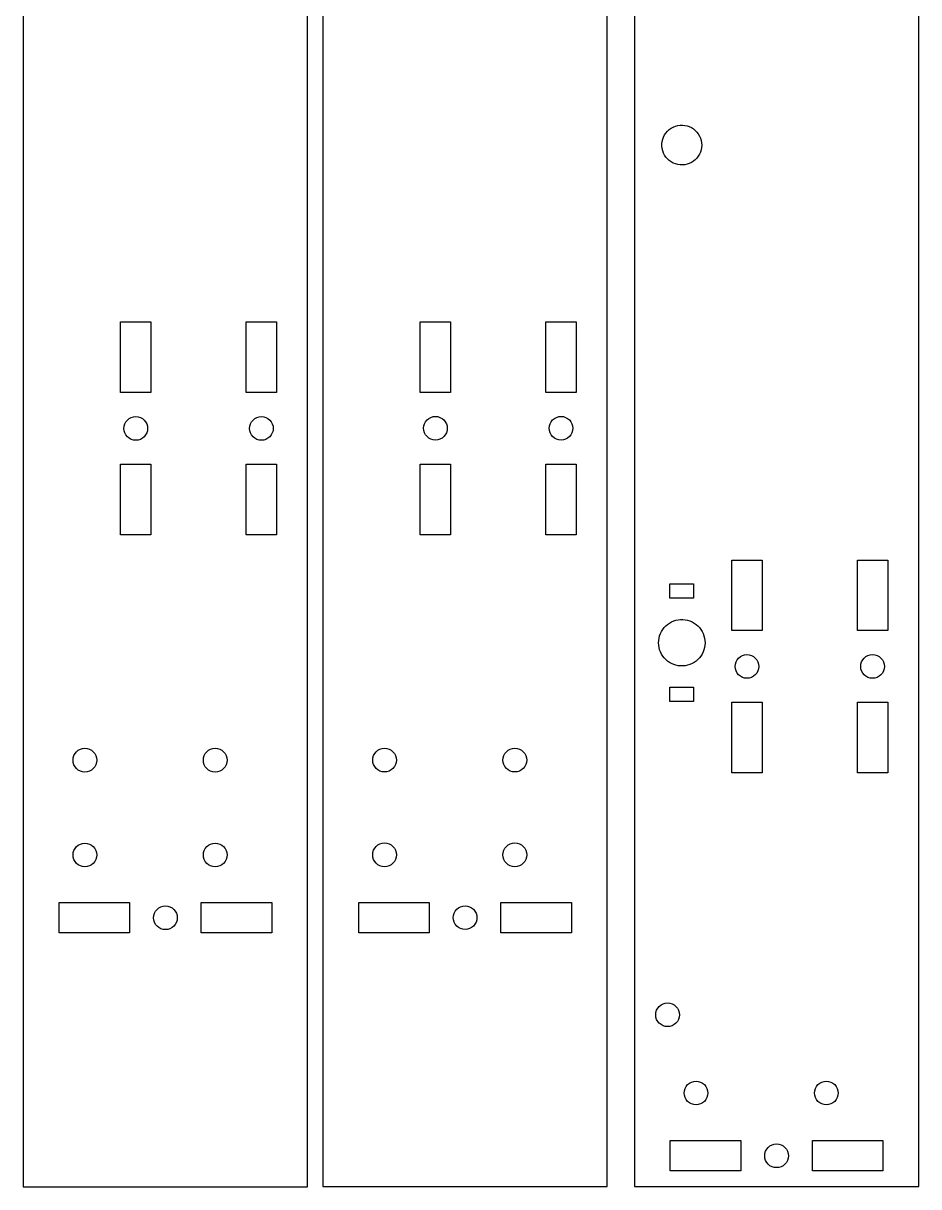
# Model space of a CAD drawing. Extents: x 82 to 769, y -504 to -18.
# Drawn here: x 428.9 to 617.9, y -504.4 to -259 of the extents above; entities that cross this region are included whole.
import ezdxf

# ---------------------------------------------------------------- set-up
doc = ezdxf.new("R2010")
doc.units = 0
doc.layers.add('Layer_1', color=7, linetype='CONTINUOUS')

msp = doc.modelspace()

# ---------------------------------------------------------------- linework, layer by layer
at = {"layer": 'Layer_1', "color": 7}
for p, q in [((428.940982, -24.439241), (428.940982, -504.439235)), ((488.940981, -504.439235), (488.940981, -24.439241)), ((492.175411, -24.416042), (492.175411, -504.416036)), ((552.17541, -504.416036), (552.17541, -24.416042)), ((557.909391, -64.91604), (557.909391, -504.416039)), ((617.909384, -504.416039), (617.909384, -64.91604)), ((564.293004, -282.53022), (564.570993, -282.11749)), ((564.570993, -282.11749), (564.895887, -281.74053)), ((564.895887, -281.74053), (565.263002, -281.404639)), ((565.263002, -281.404639), (565.667285, -281.11454)), ((565.667285, -281.11454), (566.103093, -280.874289)), ((566.103093, -280.874289), (566.5643, -280.687279)), ((566.5643, -280.687279), (567.044304, -280.556119)), ((567.044304, -280.556119), (567.536499, -280.48264)), ((567.536499, -280.48264), (568.033888, -280.467891)), ((568.033888, -280.467889), (568.529498, -280.51208)), ((568.529498, -280.51208), (569.016501, -280.61457)), ((569.016501, -280.61457), (569.487897, -280.77395)), ((569.487897, -280.77395), (569.937082, -280.98795)), ((569.937082, -280.98795), (570.357903, -281.25361)), ((570.357903, -281.25361), (570.744294, -281.56715)), ((570.744294, -281.56715), (571.090891, -281.924189)), ((571.090891, -281.924189), (571.392897, -282.31973)), ((563.716791, -284.41723), (563.775606, -283.923105)), ((563.716791, -284.914849), (563.716791, -284.41723)), ((563.775606, -283.923105), (563.892502, -283.43942)), ((563.892502, -283.43942), (564.065787, -282.97292)), ((564.065787, -282.97292), (564.293004, -282.53022)), ((571.392897, -282.31973), (571.645994, -282.748209)), ((571.645994, -282.748209), (571.846597, -283.203609)), ((571.846597, -283.203609), (571.991885, -283.679529)), ((571.991885, -283.679529), (572.079882, -284.169304)), ((572.079882, -284.169304), (572.109402, -284.66604)), ((572.109402, -284.66604), (572.079882, -285.162775)), ((563.775606, -285.408975), (563.716791, -284.914849)), ((563.892502, -285.892659), (563.775606, -285.408975)), ((564.065787, -286.35916), (563.892502, -285.892659)), ((564.293004, -286.80186), (564.065787, -286.35916)), ((564.570993, -287.214589), (564.293004, -286.80186)), ((571.392897, -287.01235), (571.090891, -287.40789)), ((571.645994, -286.58387), (571.392897, -287.01235)), ((571.846597, -286.12847), (571.645994, -286.58387)), ((571.991885, -285.65255), (571.846597, -286.12847)), ((572.079882, -285.162775), (571.991885, -285.65255)), ((564.895887, -287.591549), (564.570993, -287.214589)), ((565.263002, -287.92744), (564.895887, -287.591549)), ((565.667285, -288.21754), (565.263002, -287.92744)), ((566.103093, -288.45779), (565.667285, -288.21754)), ((566.5643, -288.6448), (566.103093, -288.45779)), ((567.044304, -288.77596), (566.5643, -288.6448)), ((567.536499, -288.84944), (567.044304, -288.77596)), ((568.033888, -288.86419), (567.536499, -288.849441)), ((568.529498, -288.82), (568.033888, -288.86419)), ((569.016501, -288.717509), (568.529498, -288.82)), ((569.487897, -288.55813), (569.016501, -288.717509)), ((569.937082, -288.344129), (569.487897, -288.55813)), ((570.357903, -288.078469), (569.937082, -288.344129)), ((570.744294, -287.76493), (570.357903, -288.078469)), ((571.090891, -287.40789), (570.744294, -287.76493)), ((449.490981, -336.889235), (449.490981, -321.989229)), ((449.490981, -321.989229), (455.890981, -321.989229)), ((455.890981, -321.989229), (455.890981, -336.889235)), ((475.990981, -336.889235), (475.990981, -321.989229)), ((475.990981, -321.989229), (482.390981, -321.989229)), ((482.390981, -321.989229), (482.390981, -336.889235)), ((512.72541, -336.866037), (512.72541, -321.96603)), ((512.72541, -321.96603), (519.12541, -321.96603)), ((519.12541, -321.96603), (519.12541, -336.866037)), ((539.22541, -336.866037), (539.22541, -321.96603)), ((539.22541, -321.96603), (545.62541, -321.96603)), ((545.62541, -321.96603), (545.62541, -336.866037)), ((455.890981, -336.889235), (449.490981, -336.889235)), ((482.390981, -336.889235), (475.990981, -336.889235)), ((519.12541, -336.866037), (512.72541, -336.866037)), ((545.62541, -336.866037), (539.22541, -336.866037)), ((450.23898, -343.951254), (450.381283, -343.482229)), ((450.381283, -343.482229), (450.612281, -343.050231)), ((450.612281, -343.050231), (450.92318, -342.671235)), ((450.92318, -342.671235), (451.302081, -342.360226)), ((451.302081, -342.360226), (451.734281, -342.129227)), ((451.734281, -342.129227), (452.203281, -341.987241)), ((452.203281, -341.987241), (452.690981, -341.939235)), ((452.690981, -341.939235), (453.178681, -341.987241)), ((453.178681, -341.987241), (453.647681, -342.129227)), ((453.647681, -342.129227), (454.079881, -342.360226)), ((454.079881, -342.360226), (454.458781, -342.671235)), ((454.458781, -342.671235), (454.769681, -343.050231)), ((454.769681, -343.050231), (455.000681, -343.482229)), ((455.000681, -343.482229), (455.142981, -343.951254)), ((476.739031, -343.951254), (476.881291, -343.482229)), ((476.881291, -343.482229), (477.112321, -343.050231)), ((477.112321, -343.050231), (477.423221, -342.671235)), ((477.423221, -342.671235), (477.802061, -342.360226)), ((477.802061, -342.360226), (478.234285, -342.129227)), ((478.234285, -342.129227), (478.703264, -341.987241)), ((478.703264, -341.987241), (479.190981, -341.939235)), ((479.190981, -341.939235), (479.678698, -341.987241)), ((479.678698, -341.987241), (480.147677, -342.129227)), ((480.147677, -342.129227), (480.579901, -342.360226)), ((480.579901, -342.360226), (480.958741, -342.671235)), ((480.958741, -342.671235), (481.269641, -343.050231)), ((481.269641, -343.050231), (481.500671, -343.482229)), ((481.500671, -343.482229), (481.642931, -343.951254)), ((513.473409, -343.928055), (513.615711, -343.45903)), ((513.615711, -343.45903), (513.84671, -343.027033)), ((513.84671, -343.027033), (514.157609, -342.648036)), ((514.157609, -342.648036), (514.53651, -342.337027)), ((514.53651, -342.337027), (514.96871, -342.106029)), ((514.96871, -342.106029), (515.43771, -341.964043)), ((515.43771, -341.964043), (515.92541, -341.916037)), ((515.92541, -341.916037), (516.41311, -341.964043)), ((516.41311, -341.964043), (516.88211, -342.106029)), ((516.88211, -342.106029), (517.31431, -342.337027)), ((517.31431, -342.337027), (517.69321, -342.648036)), ((517.69321, -342.648036), (518.00411, -343.027033)), ((518.00411, -343.027033), (518.23511, -343.45903)), ((518.23511, -343.45903), (518.37741, -343.928055)), ((539.97346, -343.928055), (540.11572, -343.45903)), ((540.11572, -343.45903), (540.34675, -343.027033)), ((540.34675, -343.027033), (540.65765, -342.648036)), ((540.65765, -342.648036), (541.03649, -342.337027)), ((541.03649, -342.337027), (541.468714, -342.106029)), ((541.468714, -342.106029), (541.937693, -341.964043)), ((541.937693, -341.964043), (542.42541, -341.916037)), ((542.42541, -341.916037), (542.913127, -341.964043)), ((542.913127, -341.964043), (543.382106, -342.106029)), ((543.382106, -342.106029), (543.81433, -342.337027)), ((543.81433, -342.337027), (544.19317, -342.648036)), ((544.19317, -342.648036), (544.50407, -343.027033)), ((544.50407, -343.027033), (544.7351, -343.45903)), ((544.7351, -343.45903), (544.87736, -343.928055)), ((450.19098, -344.439244), (450.23898, -343.951254)), ((450.23898, -344.927235), (450.19098, -344.439244)), ((450.381283, -345.396232), (450.23898, -344.927235)), ((450.612281, -345.828229), (450.381283, -345.396232)), ((450.92318, -346.207254), (450.612281, -345.828229)), ((454.769681, -345.828229), (454.458781, -346.207254)), ((455.000681, -345.396232), (454.769681, -345.828229)), ((455.142981, -344.927235), (455.000681, -345.396232)), ((455.142981, -343.951254), (455.190981, -344.439244)), ((455.190981, -344.439244), (455.142981, -344.927235)), ((476.691001, -344.439244), (476.739031, -343.951254)), ((476.739031, -344.927235), (476.691001, -344.439244)), ((476.881291, -345.396232), (476.739031, -344.927235)), ((477.112321, -345.828229), (476.881291, -345.396232)), ((477.423221, -346.207254), (477.112321, -345.828229)), ((481.269641, -345.828229), (480.958741, -346.207254)), ((481.500671, -345.396232), (481.269641, -345.828229)), ((481.642931, -344.927235), (481.500671, -345.396232)), ((481.642931, -343.951254), (481.690961, -344.439244)), ((481.690961, -344.439244), (481.642931, -344.927235)), ((513.425409, -344.416046), (513.473409, -343.928055)), ((513.473409, -344.904036), (513.425409, -344.416046)), ((513.615711, -345.373033), (513.473409, -344.904036)), ((513.84671, -345.805031), (513.615711, -345.373033)), ((514.157609, -346.184055), (513.84671, -345.805031)), ((518.00411, -345.805031), (517.69321, -346.184055)), ((518.23511, -345.373033), (518.00411, -345.805031)), ((518.37741, -344.904036), (518.23511, -345.373033)), ((518.37741, -343.928055), (518.42541, -344.416046)), ((518.42541, -344.416046), (518.37741, -344.904036)), ((539.92543, -344.416046), (539.97346, -343.928055)), ((539.97346, -344.904036), (539.92543, -344.416046)), ((540.11572, -345.373033), (539.97346, -344.904036)), ((540.34675, -345.805031), (540.11572, -345.373033)), ((540.65765, -346.184055), (540.34675, -345.805031)), ((544.50407, -345.805031), (544.19317, -346.184055)), ((544.7351, -345.373033), (544.50407, -345.805031)), ((544.87736, -344.904036), (544.7351, -345.373033)), ((544.87736, -343.928055), (544.92539, -344.416046)), ((544.92539, -344.416046), (544.87736, -344.904036)), ((451.302081, -346.518234), (450.92318, -346.207254)), ((451.734281, -346.749233), (451.302081, -346.518234)), ((452.203281, -346.891247), (451.734281, -346.749233)), ((452.690981, -346.939253), (452.203281, -346.891247)), ((453.178681, -346.891247), (452.690981, -346.939253)), ((453.647681, -346.749233), (453.178681, -346.891247)), ((454.079881, -346.518234), (453.647681, -346.749233)), ((454.458781, -346.207254), (454.079881, -346.518234)), ((477.802061, -346.518234), (477.423221, -346.207254)), ((478.234285, -346.749233), (477.802061, -346.518234)), ((478.703264, -346.891247), (478.234285, -346.749233)), ((479.190981, -346.939253), (478.703264, -346.891247)), ((479.678698, -346.891247), (479.190981, -346.939253)), ((480.147677, -346.749233), (479.678698, -346.891247)), ((480.579901, -346.518234), (480.147677, -346.749233)), ((480.958741, -346.207254), (480.579901, -346.518234)), ((514.53651, -346.495036), (514.157609, -346.184055)), ((514.96871, -346.726035), (514.53651, -346.495036)), ((515.43771, -346.868049), (514.96871, -346.726035)), ((515.92541, -346.916055), (515.43771, -346.868049)), ((516.41311, -346.868049), (515.92541, -346.916055)), ((516.88211, -346.726035), (516.41311, -346.868049)), ((517.31431, -346.495036), (516.88211, -346.726035)), ((517.69321, -346.184055), (517.31431, -346.495036)), ((541.03649, -346.495036), (540.65765, -346.184055)), ((541.468714, -346.726035), (541.03649, -346.495036)), ((541.937693, -346.868049), (541.468714, -346.726035)), ((542.42541, -346.916055), (541.937693, -346.868049)), ((542.913127, -346.868049), (542.42541, -346.916055)), ((543.382106, -346.726035), (542.913127, -346.868049)), ((543.81433, -346.495036), (543.382106, -346.726035)), ((544.19317, -346.184055), (543.81433, -346.495036)), ((449.490981, -366.889232), (449.490981, -351.989253)), ((449.490981, -351.989253), (455.890981, -351.989253)), ((455.890981, -351.989253), (455.890981, -366.889232)), ((475.990981, -366.889232), (475.990981, -351.989253)), ((475.990981, -351.989253), (482.390981, -351.989253)), ((482.390981, -351.989253), (482.390981, -366.889232)), ((512.72541, -366.866033), (512.72541, -351.966055)), ((512.72541, -351.966055), (519.12541, -351.966055)), ((519.12541, -351.966055), (519.12541, -366.866033)), ((539.22541, -366.866033), (539.22541, -351.966055)), ((539.22541, -351.966055), (545.62541, -351.966055)), ((545.62541, -351.966055), (545.62541, -366.866033)), ((455.890981, -366.889232), (449.490981, -366.889232)), ((482.390981, -366.889232), (475.990981, -366.889232)), ((519.12541, -366.866033), (512.72541, -366.866033)), ((545.62541, -366.866033), (539.22541, -366.866033)), ((578.459402, -372.216041), (584.859384, -372.216041)), ((578.459402, -387.116039), (578.459402, -372.216041)), ((584.859384, -372.216041), (584.859384, -387.116039)), ((604.959392, -372.216041), (611.359402, -372.216041)), ((604.959392, -387.116039), (604.959392, -372.216041)), ((611.359402, -372.216041), (611.359402, -387.116039)), ((565.40939, -377.266041), (570.409409, -377.266041)), ((565.40939, -380.26604), (565.40939, -377.266041)), ((570.409409, -377.266041), (570.409409, -380.26604)), ((570.409409, -380.26604), (565.40939, -380.26604)), ((565.317499, -385.508039), (565.7515, -385.267041)), ((565.7515, -385.267041), (566.2076, -385.07104)), ((566.2076, -385.07104), (566.681197, -384.922038)), ((566.681197, -384.922038), (567.167409, -384.82304)), ((567.167409, -384.82304), (567.661185, -384.77204)), ((567.661185, -384.77204), (568.157586, -384.77204)), ((568.157586, -384.77204), (568.65139, -384.82304)), ((568.65139, -384.82304), (569.137602, -384.922038)), ((569.137602, -384.922038), (569.6112, -385.07104)), ((569.6112, -385.07104), (570.067299, -385.267041)), ((570.067299, -385.267041), (570.5013, -385.508039)), ((563.234106, -388.199039), (563.406488, -387.734038)), ((563.406488, -387.734038), (563.625097, -387.28804)), ((563.625097, -387.28804), (563.887705, -386.86704)), ((563.887705, -386.86704), (564.191489, -386.47404)), ((564.191489, -386.47404), (564.533486, -386.115039)), ((564.533486, -386.115039), (564.910083, -385.79104)), ((564.910083, -385.79104), (565.317499, -385.508039)), ((570.5013, -385.508039), (570.908688, -385.79104)), ((570.908688, -385.79104), (571.285285, -386.115039)), ((571.285285, -386.115039), (571.627282, -386.47404)), ((571.627282, -386.47404), (571.931094, -386.86704)), ((571.931094, -386.86704), (572.193702, -387.28804)), ((572.193702, -387.28804), (572.412283, -387.734038)), ((572.412283, -387.734038), (572.584693, -388.199039)), ((584.859384, -387.116039), (578.459402, -387.116039)), ((611.359402, -387.116039), (604.959392, -387.116039)), ((563.009401, -389.666038), (563.034519, -389.170038)), ((563.034603, -390.162038), (563.009486, -389.666038)), ((563.034603, -389.170038), (563.109703, -388.680039)), ((563.109703, -390.652041), (563.034603, -390.162038)), ((563.109703, -388.680039), (563.234106, -388.199039)), ((572.584693, -388.199039), (572.709096, -388.680039)), ((572.709096, -388.680039), (572.784309, -389.170038)), ((572.784309, -390.162038), (572.709096, -390.652041)), ((572.809398, -389.666038), (572.78428, -390.162038)), ((572.784309, -389.170038), (572.809426, -389.666038)), ((563.234106, -391.133041), (563.109703, -390.652041)), ((563.406488, -391.598039), (563.234106, -391.133041)), ((563.625097, -392.04404), (563.406488, -391.598039)), ((563.887705, -392.465039), (563.625097, -392.04404)), ((564.191489, -392.858039), (563.887705, -392.465039)), ((571.931094, -392.465039), (571.627282, -392.858039)), ((572.193702, -392.04404), (571.931094, -392.465039)), ((572.412283, -391.598039), (572.193702, -392.04404)), ((572.584693, -391.133041), (572.412283, -391.598039)), ((572.709096, -390.652041), (572.584693, -391.133041)), ((579.891596, -392.898039), (580.270507, -392.587038)), ((580.270507, -392.587038), (580.702702, -392.35604)), ((580.702702, -392.35604), (581.171699, -392.214039)), ((581.171699, -392.214039), (581.659407, -392.166039)), ((581.659407, -392.166039), (582.147087, -392.214039)), ((582.147087, -392.214039), (582.616084, -392.35604)), ((582.616084, -392.35604), (583.048308, -392.587038)), ((583.048308, -392.587038), (583.427191, -392.898039)), ((606.391641, -392.898039), (606.770468, -392.587038)), ((606.770468, -392.587038), (607.202692, -392.35604)), ((607.202692, -392.35604), (607.671688, -392.214039)), ((607.671688, -392.214039), (608.159397, -392.166039)), ((608.159397, -392.166039), (608.647105, -392.214039)), ((608.647105, -392.214039), (609.116102, -392.35604)), ((609.116102, -392.35604), (609.548325, -392.587038)), ((609.548325, -392.587038), (609.927152, -392.898039)), ((564.533486, -393.21704), (564.191489, -392.858039)), ((564.910083, -393.54104), (564.533486, -393.21704)), ((565.317499, -393.824038), (564.910083, -393.54104)), ((565.7515, -394.065039), (565.317499, -393.824038)), ((566.2076, -394.26104), (565.7515, -394.065039)), ((566.681197, -394.410039), (566.2076, -394.26104)), ((567.167409, -394.509039), (566.681197, -394.410039)), ((567.661185, -394.56004), (567.167409, -394.509039)), ((568.157586, -394.56004), (567.661185, -394.56004)), ((568.65139, -394.509039), (568.157586, -394.56004)), ((569.137602, -394.410039), (568.65139, -394.509039)), ((569.6112, -394.26104), (569.137602, -394.410039)), ((570.067299, -394.065039), (569.6112, -394.26104)), ((570.5013, -393.824038), (570.067299, -394.065039)), ((570.908688, -393.54104), (570.5013, -393.824038)), ((571.285285, -393.21704), (570.908688, -393.54104)), ((571.627282, -392.858039), (571.285285, -393.21704)), ((579.159398, -394.66604), (579.207404, -394.178041)), ((579.207404, -395.154039), (579.159398, -394.66604)), ((579.207404, -394.178041), (579.349701, -393.709038)), ((579.349701, -395.623038), (579.207404, -395.154039)), ((579.349701, -393.709038), (579.5807, -393.277041)), ((579.5807, -393.277041), (579.891596, -392.898039)), ((583.427191, -392.898039), (583.738087, -393.277041)), ((583.738087, -393.277041), (583.969086, -393.709038)), ((583.969086, -393.709038), (584.111382, -394.178041)), ((584.111382, -395.154039), (583.969086, -395.623038)), ((584.111382, -394.178041), (584.159388, -394.66604)), ((584.159388, -394.66604), (584.111382, -395.154039)), ((605.659416, -394.66604), (605.70745, -394.178041)), ((605.70745, -395.154039), (605.659416, -394.66604)), ((605.70745, -394.178041), (605.849718, -393.709038)), ((605.849718, -395.623038), (605.70745, -395.154039)), ((605.849718, -393.709038), (606.080745, -393.277041)), ((606.080745, -393.277041), (606.391641, -392.898039)), ((609.927152, -392.898039), (610.238048, -393.277041)), ((610.238048, -393.277041), (610.469075, -393.709038)), ((610.469075, -393.709038), (610.611343, -394.178041)), ((610.611343, -395.154039), (610.469075, -395.623038)), ((610.611343, -394.178041), (610.659378, -394.66604)), ((610.659378, -394.66604), (610.611343, -395.154039)), ((579.5807, -396.055039), (579.349701, -395.623038)), ((579.891596, -396.434041), (579.5807, -396.055039)), ((580.270507, -396.745038), (579.891596, -396.434041)), ((580.702702, -396.97604), (580.270507, -396.745038)), ((581.171699, -397.11804), (580.702702, -396.97604)), ((581.659407, -397.16604), (581.171699, -397.11804)), ((582.147087, -397.11804), (581.659407, -397.16604)), ((582.616084, -396.97604), (582.147087, -397.11804)), ((583.048308, -396.745038), (582.616084, -396.97604)), ((583.427191, -396.434041), (583.048308, -396.745038)), ((583.738087, -396.055039), (583.427191, -396.434041)), ((583.969086, -395.623038), (583.738087, -396.055039)), ((606.080745, -396.055039), (605.849718, -395.623038)), ((606.391641, -396.434041), (606.080745, -396.055039)), ((606.770468, -396.745038), (606.391641, -396.434041)), ((607.202692, -396.97604), (606.770468, -396.745038)), ((607.671688, -397.11804), (607.202692, -396.97604)), ((608.159397, -397.16604), (607.671688, -397.11804)), ((608.647105, -397.11804), (608.159397, -397.16604)), ((609.116102, -396.97604), (608.647105, -397.11804)), ((609.548325, -396.745038), (609.116102, -396.97604)), ((609.927152, -396.434041), (609.548325, -396.745038)), ((610.238048, -396.055039), (609.927152, -396.434041)), ((610.469075, -395.623038), (610.238048, -396.055039)), ((565.40939, -399.066039), (570.409409, -399.066039)), ((565.40939, -402.066039), (565.40939, -399.066039)), ((570.409409, -399.066039), (570.409409, -402.066039)), ((570.409409, -402.066039), (565.40939, -402.066039)), ((578.459402, -402.21604), (584.859384, -402.21604)), ((578.459402, -417.116039), (578.459402, -402.21604)), ((584.859384, -402.21604), (584.859384, -417.116039)), ((604.959392, -402.21604), (611.359402, -402.21604)), ((604.959392, -417.116039), (604.959392, -402.21604)), ((611.359402, -402.21604), (611.359402, -417.116039)), ((440.173181, -412.671236), (440.552081, -412.360227)), ((440.552081, -412.360227), (440.984282, -412.129228)), ((440.984282, -412.129228), (441.453281, -411.987242)), ((441.453281, -411.987242), (441.940981, -411.939236)), ((441.940981, -411.939236), (442.428681, -411.987242)), ((442.428681, -411.987242), (442.897681, -412.129228)), ((442.897681, -412.129228), (443.329881, -412.360227)), ((443.329881, -412.360227), (443.708782, -412.671236)), ((467.673181, -412.671236), (468.052081, -412.360227)), ((468.052081, -412.360227), (468.484281, -412.129228)), ((468.484281, -412.129228), (468.953281, -411.987242)), ((468.953281, -411.987242), (469.440981, -411.939236)), ((469.440981, -411.939236), (469.928711, -411.987242)), ((469.928711, -411.987242), (470.397691, -412.129228)), ((470.397691, -412.129228), (470.829911, -412.360227)), ((470.829911, -412.360227), (471.208761, -412.671236)), ((503.407609, -412.648037), (503.78651, -412.337029)), ((503.78651, -412.337029), (504.21871, -412.10603)), ((504.21871, -412.10603), (504.68771, -411.964044)), ((504.68771, -411.964044), (505.17541, -411.916038)), ((505.17541, -411.916038), (505.66311, -411.964044)), ((505.66311, -411.964044), (506.132109, -412.10603)), ((506.132109, -412.10603), (506.56431, -412.337029)), ((506.56431, -412.337029), (506.94321, -412.648037)), ((530.90761, -412.648037), (531.28651, -412.337029)), ((531.28651, -412.337029), (531.71871, -412.10603)), ((531.71871, -412.10603), (532.18771, -411.964044)), ((532.18771, -411.964044), (532.67541, -411.916038)), ((532.67541, -411.916038), (533.16314, -411.964044)), ((533.16314, -411.964044), (533.63212, -412.10603)), ((533.63212, -412.10603), (534.06434, -412.337029)), ((534.06434, -412.337029), (534.44319, -412.648037)), ((439.44098, -414.439245), (439.488981, -413.951227)), ((439.488981, -414.927236), (439.44098, -414.439245)), ((439.488981, -413.951227), (439.631283, -413.48223)), ((439.631283, -413.48223), (439.862282, -413.050232)), ((439.862282, -413.050232), (440.173181, -412.671236)), ((443.708782, -412.671236), (444.01968, -413.050232)), ((444.01968, -413.050232), (444.250682, -413.48223)), ((444.250682, -413.48223), (444.392981, -413.951227)), ((444.392981, -413.951227), (444.440982, -414.439245)), ((444.440982, -414.439245), (444.392981, -414.927236)), ((466.940981, -414.439245), (466.988981, -413.951227)), ((466.988981, -414.927236), (466.940981, -414.439245)), ((466.988981, -413.951227), (467.131281, -413.48223)), ((467.131281, -413.48223), (467.362281, -413.050232)), ((467.362281, -413.050232), (467.673181, -412.671236)), ((471.208761, -412.671236), (471.519651, -413.050232)), ((471.519651, -413.050232), (471.750691, -413.48223)), ((471.750691, -413.48223), (471.892951, -413.951227)), ((471.892951, -413.951227), (471.940981, -414.439245)), ((471.940981, -414.439245), (471.892951, -414.927236)), ((502.675409, -414.416047), (502.72341, -413.928028)), ((502.72341, -414.904037), (502.675409, -414.416047)), ((502.72341, -413.928028), (502.865712, -413.459031)), ((502.865712, -413.459031), (503.096711, -413.027034)), ((503.096711, -413.027034), (503.407609, -412.648037)), ((506.94321, -412.648037), (507.254109, -413.027034)), ((507.254109, -413.027034), (507.485111, -413.459031)), ((507.485111, -413.459031), (507.62741, -413.928028)), ((507.62741, -413.928028), (507.675411, -414.416047)), ((507.675411, -414.416047), (507.62741, -414.904037)), ((530.17541, -414.416047), (530.22341, -413.928028)), ((530.22341, -414.904037), (530.17541, -414.416047)), ((530.22341, -413.928028), (530.36571, -413.459031)), ((530.36571, -413.459031), (530.59671, -413.027034)), ((530.59671, -413.027034), (530.90761, -412.648037)), ((534.44319, -412.648037), (534.75408, -413.027034)), ((534.75408, -413.027034), (534.98512, -413.459031)), ((534.98512, -413.459031), (535.12738, -413.928028)), ((535.12738, -413.928028), (535.17541, -414.416047)), ((535.17541, -414.416047), (535.12738, -414.904037)), ((439.631283, -415.396233), (439.488981, -414.927236)), ((439.862282, -415.82823), (439.631283, -415.396233)), ((440.173181, -416.207227), (439.862282, -415.82823)), ((440.552081, -416.518235), (440.173181, -416.207227)), ((440.984282, -416.749234), (440.552081, -416.518235)), ((441.453281, -416.891249), (440.984282, -416.749234)), ((441.940981, -416.939226), (441.453281, -416.891249)), ((442.428681, -416.891249), (441.940981, -416.939226)), ((442.897681, -416.749234), (442.428681, -416.891249)), ((443.329881, -416.518235), (442.897681, -416.749234)), ((443.708782, -416.207227), (443.329881, -416.518235)), ((444.01968, -415.82823), (443.708782, -416.207227)), ((444.250682, -415.396233), (444.01968, -415.82823)), ((444.392981, -414.927236), (444.250682, -415.396233)), ((467.131281, -415.396233), (466.988981, -414.927236)), ((467.362281, -415.82823), (467.131281, -415.396233)), ((467.673181, -416.207227), (467.362281, -415.82823)), ((468.052081, -416.518235), (467.673181, -416.207227)), ((468.484281, -416.749234), (468.052081, -416.518235)), ((468.953281, -416.891249), (468.484281, -416.749234)), ((469.440981, -416.939226), (468.953281, -416.891249)), ((469.928711, -416.891249), (469.440981, -416.939226)), ((470.397691, -416.749234), (469.928711, -416.891249)), ((470.829911, -416.518235), (470.397691, -416.749234)), ((471.208761, -416.207227), (470.829911, -416.518235)), ((471.519651, -415.82823), (471.208761, -416.207227)), ((471.750691, -415.396233), (471.519651, -415.82823)), ((471.892951, -414.927236), (471.750691, -415.396233)), ((502.865712, -415.373034), (502.72341, -414.904037)), ((503.096711, -415.805032), (502.865712, -415.373034)), ((503.407609, -416.184028), (503.096711, -415.805032)), ((503.78651, -416.495037), (503.407609, -416.184028)), ((504.21871, -416.726036), (503.78651, -416.495037)), ((504.68771, -416.86805), (504.21871, -416.726036)), ((505.17541, -416.916028), (504.68771, -416.86805)), ((505.66311, -416.86805), (505.17541, -416.916028)), ((506.132109, -416.726036), (505.66311, -416.86805)), ((506.56431, -416.495037), (506.132109, -416.726036)), ((506.94321, -416.184028), (506.56431, -416.495037)), ((507.254109, -415.805032), (506.94321, -416.184028)), ((507.485111, -415.373034), (507.254109, -415.805032)), ((507.62741, -414.904037), (507.485111, -415.373034)), ((530.36571, -415.373034), (530.22341, -414.904037)), ((530.59671, -415.805032), (530.36571, -415.373034)), ((530.90761, -416.184028), (530.59671, -415.805032)), ((531.28651, -416.495037), (530.90761, -416.184028)), ((531.71871, -416.726036), (531.28651, -416.495037)), ((532.18771, -416.86805), (531.71871, -416.726036)), ((532.67541, -416.916028), (532.18771, -416.86805)), ((533.16314, -416.86805), (532.67541, -416.916028)), ((533.63212, -416.726036), (533.16314, -416.86805)), ((534.06434, -416.495037), (533.63212, -416.726036)), ((534.44319, -416.184028), (534.06434, -416.495037)), ((534.75408, -415.805032), (534.44319, -416.184028)), ((534.98512, -415.373034), (534.75408, -415.805032)), ((535.12738, -414.904037), (534.98512, -415.373034)), ((584.859384, -417.116039), (578.459402, -417.116039)), ((611.359402, -417.116039), (604.959392, -417.116039)), ((440.984282, -432.129245), (441.453281, -431.987231)), ((441.453281, -431.987231), (441.940981, -431.939253)), ((441.940981, -431.939253), (442.428681, -431.987231)), ((442.428681, -431.987231), (442.897681, -432.129245)), ((468.484281, -432.129245), (468.953281, -431.987231)), ((468.953281, -431.987231), (469.440981, -431.939253)), ((469.440981, -431.939253), (469.928711, -431.987231)), ((469.928711, -431.987231), (470.397691, -432.129245)), ((504.21871, -432.106046), (504.68771, -431.964032)), ((504.68771, -431.964032), (505.17541, -431.916054)), ((505.17541, -431.916054), (505.66311, -431.964032)), ((505.66311, -431.964032), (506.132109, -432.106046)), ((531.71871, -432.106046), (532.18771, -431.964032)), ((532.18771, -431.964032), (532.67541, -431.916054)), ((532.67541, -431.916054), (533.16314, -431.964032)), ((533.16314, -431.964032), (533.63212, -432.106046)), ((439.44098, -434.439234), (439.488981, -433.951243)), ((439.488981, -434.927252), (439.44098, -434.439234)), ((439.488981, -433.951243), (439.631283, -433.482246)), ((439.631283, -433.482246), (439.862282, -433.050249)), ((439.862282, -433.050249), (440.173181, -432.671253)), ((440.173181, -432.671253), (440.552081, -432.360244)), ((440.552081, -432.360244), (440.984282, -432.129245)), ((442.897681, -432.129245), (443.329881, -432.360244)), ((443.329881, -432.360244), (443.708782, -432.671253)), ((443.708782, -432.671253), (444.01968, -433.050249)), ((444.01968, -433.050249), (444.250682, -433.482246)), ((444.250682, -433.482246), (444.392981, -433.951243)), ((444.392981, -433.951243), (444.440982, -434.439234)), ((444.440982, -434.439234), (444.392981, -434.927252)), ((466.940981, -434.439234), (466.988981, -433.951243)), ((466.988981, -434.927252), (466.940981, -434.439234)), ((466.988981, -433.951243), (467.131281, -433.482246)), ((467.131281, -433.482246), (467.362281, -433.050249)), ((467.362281, -433.050249), (467.673181, -432.671253)), ((467.673181, -432.671253), (468.052081, -432.360244)), ((468.052081, -432.360244), (468.484281, -432.129245)), ((470.397691, -432.129245), (470.829911, -432.360244)), ((470.829911, -432.360244), (471.208761, -432.671253)), ((471.208761, -432.671253), (471.519651, -433.050249)), ((471.519651, -433.050249), (471.750691, -433.482246)), ((471.750691, -433.482246), (471.892951, -433.951243)), ((471.892951, -433.951243), (471.940981, -434.439234)), ((471.940981, -434.439234), (471.892951, -434.927252)), ((502.675409, -434.416035), (502.72341, -433.928045)), ((502.72341, -434.904054), (502.675409, -434.416035)), ((502.72341, -433.928045), (502.865712, -433.459048)), ((502.865712, -433.459048), (503.096711, -433.02705)), ((503.096711, -433.02705), (503.407609, -432.648054)), ((503.407609, -432.648054), (503.78651, -432.337045)), ((503.78651, -432.337045), (504.21871, -432.106046)), ((506.132109, -432.106046), (506.56431, -432.337045)), ((506.56431, -432.337045), (506.94321, -432.648054)), ((506.94321, -432.648054), (507.254109, -433.02705)), ((507.254109, -433.02705), (507.485111, -433.459048)), ((507.485111, -433.459048), (507.62741, -433.928045)), ((507.62741, -433.928045), (507.675411, -434.416035)), ((507.675411, -434.416035), (507.62741, -434.904054)), ((530.17541, -434.416035), (530.22341, -433.928045)), ((530.22341, -434.904054), (530.17541, -434.416035)), ((530.22341, -433.928045), (530.36571, -433.459048)), ((530.36571, -433.459048), (530.59671, -433.02705)), ((530.59671, -433.02705), (530.90761, -432.648054)), ((530.90761, -432.648054), (531.28651, -432.337045)), ((531.28651, -432.337045), (531.71871, -432.106046)), ((533.63212, -432.106046), (534.06434, -432.337045)), ((534.06434, -432.337045), (534.44319, -432.648054)), ((534.44319, -432.648054), (534.75408, -433.02705)), ((534.75408, -433.02705), (534.98512, -433.459048)), ((534.98512, -433.459048), (535.12738, -433.928045)), ((535.12738, -433.928045), (535.17541, -434.416035)), ((535.17541, -434.416035), (535.12738, -434.904054)), ((439.631283, -435.396249), (439.488981, -434.927252)), ((439.862282, -435.828247), (439.631283, -435.396249)), ((440.173181, -436.207243), (439.862282, -435.828247)), ((440.552081, -436.518252), (440.173181, -436.207243)), ((440.984282, -436.749251), (440.552081, -436.518252)), ((441.453281, -436.891237), (440.984282, -436.749251)), ((441.940981, -436.939243), (441.453281, -436.891237)), ((442.428681, -436.891237), (441.940981, -436.939243)), ((442.897681, -436.749251), (442.428681, -436.891237)), ((443.329881, -436.518252), (442.897681, -436.749251)), ((443.708782, -436.207243), (443.329881, -436.518252)), ((444.01968, -435.828247), (443.708782, -436.207243)), ((444.250682, -435.396249), (444.01968, -435.828247)), ((444.392981, -434.927252), (444.250682, -435.396249)), ((467.131281, -435.396249), (466.988981, -434.927252)), ((467.362281, -435.828247), (467.131281, -435.396249)), ((467.673181, -436.207243), (467.362281, -435.828247)), ((468.052081, -436.518252), (467.673181, -436.207243)), ((468.484281, -436.749251), (468.052081, -436.518252)), ((468.953281, -436.891237), (468.484281, -436.749251)), ((469.440981, -436.939243), (468.953281, -436.891237)), ((469.928711, -436.891237), (469.440981, -436.939243)), ((470.397691, -436.749251), (469.928711, -436.891237)), ((470.829911, -436.518252), (470.397691, -436.749251)), ((471.208761, -436.207243), (470.829911, -436.518252)), ((471.519651, -435.828247), (471.208761, -436.207243)), ((471.750691, -435.396249), (471.519651, -435.828247)), ((471.892951, -434.927252), (471.750691, -435.396249)), ((502.865712, -435.373051), (502.72341, -434.904054)), ((503.096711, -435.805048), (502.865712, -435.373051)), ((503.407609, -436.184044), (503.096711, -435.805048)), ((503.78651, -436.495053), (503.407609, -436.184044)), ((504.21871, -436.726052), (503.78651, -436.495053)), ((504.68771, -436.868038), (504.21871, -436.726052)), ((505.17541, -436.916044), (504.68771, -436.868038)), ((505.66311, -436.868038), (505.17541, -436.916044)), ((506.132109, -436.726052), (505.66311, -436.868038)), ((506.56431, -436.495053), (506.132109, -436.726052)), ((506.94321, -436.184044), (506.56431, -436.495053)), ((507.254109, -435.805048), (506.94321, -436.184044)), ((507.485111, -435.373051), (507.254109, -435.805048)), ((507.62741, -434.904054), (507.485111, -435.373051)), ((530.36571, -435.373051), (530.22341, -434.904054)), ((530.59671, -435.805048), (530.36571, -435.373051)), ((530.90761, -436.184044), (530.59671, -435.805048)), ((531.28651, -436.495053), (530.90761, -436.184044)), ((531.71871, -436.726052), (531.28651, -436.495053)), ((532.18771, -436.868038), (531.71871, -436.726052)), ((532.67541, -436.916044), (532.18771, -436.868038)), ((533.16314, -436.868038), (532.67541, -436.916044)), ((533.63212, -436.726052), (533.16314, -436.868038)), ((534.06434, -436.495053), (533.63212, -436.726052)), ((534.44319, -436.184044), (534.06434, -436.495053)), ((534.75408, -435.805048), (534.44319, -436.184044)), ((534.98512, -435.373051), (534.75408, -435.805048)), ((535.12738, -434.904054), (534.98512, -435.373051)), ((436.490982, -450.889233), (436.490982, -444.489252)), ((436.490982, -444.489252), (451.390981, -444.489252)), ((451.390981, -444.489252), (451.390981, -450.889233)), ((456.488981, -447.201238), (456.631281, -446.732241)), ((456.631281, -446.732241), (456.862281, -446.300243)), ((456.862281, -446.300243), (457.173181, -445.921247)), ((457.173181, -445.921247), (457.552081, -445.610238)), ((457.552081, -445.610238), (457.984281, -445.379239)), ((457.984281, -445.379239), (458.453281, -445.237253)), ((458.453281, -445.237253), (458.940981, -445.189247)), ((458.940981, -445.189247), (459.428681, -445.237253)), ((459.428681, -445.237253), (459.897681, -445.379239)), ((459.897681, -445.379239), (460.329881, -445.610238)), ((460.329881, -445.610238), (460.708781, -445.921247)), ((460.708781, -445.921247), (461.019681, -446.300243)), ((461.019681, -446.300243), (461.250681, -446.732241)), ((461.250681, -446.732241), (461.392981, -447.201238)), ((466.490981, -450.889233), (466.490981, -444.489252)), ((466.490981, -444.489252), (481.390981, -444.489252)), ((481.390981, -444.489252), (481.390981, -450.889233)), ((499.725411, -450.866035), (499.725411, -444.466053)), ((499.725411, -444.466053), (514.62541, -444.466053)), ((514.62541, -444.466053), (514.62541, -450.866035)), ((519.72341, -447.178039), (519.86571, -446.709042)), ((519.86571, -446.709042), (520.09671, -446.277045)), ((520.09671, -446.277045), (520.40761, -445.898049)), ((520.40761, -445.898049), (520.78651, -445.58704)), ((520.78651, -445.58704), (521.21871, -445.356041)), ((521.21871, -445.356041), (521.68771, -445.214055)), ((521.68771, -445.214055), (522.17541, -445.166049)), ((522.17541, -445.166049), (522.66311, -445.214055)), ((522.66311, -445.214055), (523.13211, -445.356041)), ((523.13211, -445.356041), (523.56431, -445.58704)), ((523.56431, -445.58704), (523.94321, -445.898049)), ((523.94321, -445.898049), (524.25411, -446.277045)), ((524.25411, -446.277045), (524.48511, -446.709042)), ((524.48511, -446.709042), (524.62741, -447.178039)), ((529.72541, -450.866035), (529.72541, -444.466053)), ((529.72541, -444.466053), (544.62541, -444.466053)), ((544.62541, -444.466053), (544.62541, -450.866035)), ((456.440981, -447.689228), (456.488981, -447.201238)), ((456.488981, -448.177247), (456.440981, -447.689228)), ((456.631281, -448.646244), (456.488981, -448.177247)), ((456.862281, -449.078241), (456.631281, -448.646244)), ((457.173181, -449.457238), (456.862281, -449.078241)), ((461.019681, -449.078241), (460.708781, -449.457238)), ((461.250681, -448.646244), (461.019681, -449.078241)), ((461.392981, -448.177247), (461.250681, -448.646244)), ((461.392981, -447.201238), (461.440981, -447.689228)), ((461.440981, -447.689228), (461.392981, -448.177247)), ((519.67541, -447.66603), (519.72341, -447.178039)), ((519.72341, -448.154048), (519.67541, -447.66603)), ((519.86571, -448.623045), (519.72341, -448.154048)), ((520.09671, -449.055043), (519.86571, -448.623045)), ((520.40761, -449.434039), (520.09671, -449.055043)), ((524.25411, -449.055043), (523.94321, -449.434039)), ((524.48511, -448.623045), (524.25411, -449.055043)), ((524.62741, -448.154048), (524.48511, -448.623045)), ((524.62741, -447.178039), (524.67541, -447.66603)), ((524.67541, -447.66603), (524.62741, -448.154048)), ((451.390981, -450.889233), (436.490982, -450.889233)), ((457.552081, -449.768247), (457.173181, -449.457238)), ((457.984281, -449.999245), (457.552081, -449.768247)), ((458.453281, -450.141231), (457.984281, -449.999245)), ((458.940981, -450.189237), (458.453281, -450.141231)), ((459.428681, -450.141231), (458.940981, -450.189237)), ((459.897681, -449.999245), (459.428681, -450.141231)), ((460.329881, -449.768247), (459.897681, -449.999245)), ((460.708781, -449.457238), (460.329881, -449.768247)), ((481.390981, -450.889233), (466.490981, -450.889233)), ((514.62541, -450.866035), (499.725411, -450.866035)), ((520.78651, -449.745048), (520.40761, -449.434039)), ((521.21871, -449.976047), (520.78651, -449.745048)), ((521.68771, -450.118033), (521.21871, -449.976047)), ((522.17541, -450.166039), (521.68771, -450.118033)), ((522.66311, -450.118033), (522.17541, -450.166039)), ((523.13211, -449.976047), (522.66311, -450.118033)), ((523.56431, -449.745048), (523.13211, -449.976047)), ((523.94321, -449.434039), (523.56431, -449.745048)), ((544.62541, -450.866035), (529.72541, -450.866035)), ((562.830698, -466.77704), (563.141594, -466.398039)), ((563.141594, -466.398039), (563.520505, -466.087041)), ((563.520505, -466.087041), (563.9527, -465.856039)), ((563.9527, -465.856039), (564.421697, -465.714039)), ((564.421697, -465.714039), (564.909406, -465.666039)), ((564.909406, -465.666039), (565.397086, -465.714039)), ((565.397086, -465.714039), (565.866082, -465.856039)), ((565.866082, -465.856039), (566.298306, -466.087041)), ((566.298306, -466.087041), (566.677189, -466.398039)), ((566.677189, -466.398039), (566.988085, -466.77704)), ((562.409396, -468.166039), (562.457402, -467.678041)), ((562.457402, -468.654038), (562.409396, -468.166039)), ((562.457402, -467.678041), (562.599699, -467.209041)), ((562.599699, -469.123041), (562.457402, -468.654038)), ((562.599699, -467.209041), (562.830698, -466.77704)), ((566.988085, -466.77704), (567.219084, -467.209041)), ((567.219084, -467.209041), (567.361409, -467.678041)), ((567.361409, -468.654038), (567.219084, -469.123041)), ((567.361409, -467.678041), (567.409386, -468.166039)), ((567.409386, -468.166039), (567.361409, -468.654038)), ((562.830698, -469.555038), (562.599699, -469.123041)), ((563.141594, -469.93404), (562.830698, -469.555038)), ((563.520505, -470.245041), (563.141594, -469.93404)), ((563.9527, -470.47604), (563.520505, -470.245041)), ((564.421697, -470.61804), (563.9527, -470.47604)), ((564.909406, -470.66604), (564.421697, -470.61804)), ((565.397086, -470.61804), (564.909406, -470.66604)), ((565.866082, -470.47604), (565.397086, -470.61804)), ((566.298306, -470.245041), (565.866082, -470.47604)), ((566.677189, -469.93404), (566.298306, -470.245041)), ((566.988085, -469.555038), (566.677189, -469.93404)), ((567.219084, -469.123041), (566.988085, -469.555038)), ((568.599687, -483.709039), (568.830686, -483.277038)), ((568.830686, -483.277038), (569.141582, -482.898039)), ((569.141582, -482.898039), (569.520493, -482.587039)), ((569.520493, -482.587039), (569.952688, -482.35604)), ((569.952688, -482.35604), (570.421685, -482.21404)), ((570.421685, -482.21404), (570.909394, -482.16604)), ((570.909394, -482.16604), (571.397102, -482.21404)), ((571.397102, -482.21404), (571.866099, -482.35604)), ((571.866099, -482.35604), (572.298294, -482.587039)), ((572.298294, -482.587039), (572.677205, -482.898039)), ((572.677205, -482.898039), (572.988101, -483.277038)), ((572.988101, -483.277038), (573.2191, -483.709039)), ((596.099702, -483.709039), (596.330701, -483.277038)), ((596.330701, -483.277038), (596.641597, -482.898039)), ((596.641597, -482.898039), (597.020509, -482.587039)), ((597.020509, -482.587039), (597.452704, -482.35604)), ((597.452704, -482.35604), (597.921701, -482.21404)), ((597.921701, -482.21404), (598.409409, -482.16604)), ((598.409409, -482.16604), (598.897117, -482.21404)), ((598.897117, -482.21404), (599.366114, -482.35604)), ((599.366114, -482.35604), (599.798338, -482.587039)), ((599.798338, -482.587039), (600.177164, -482.898039)), ((600.177164, -482.898039), (600.48806, -483.277038)), ((600.48806, -483.277038), (600.719116, -483.709039)), ((568.409384, -484.66604), (568.45739, -484.178039)), ((568.45739, -485.154039), (568.409384, -484.66604)), ((568.45739, -484.178039), (568.599687, -483.709039)), ((568.599687, -485.623039), (568.45739, -485.154039)), ((568.830686, -486.055039), (568.599687, -485.623039)), ((573.2191, -485.623039), (572.988101, -486.055039)), ((573.2191, -483.709039), (573.361397, -484.178039)), ((573.361397, -485.154039), (573.2191, -485.623039)), ((573.361397, -484.178039), (573.409403, -484.66604)), ((573.409403, -484.66604), (573.361397, -485.154039)), ((595.9094, -484.66604), (595.957406, -484.178039)), ((595.957406, -485.154039), (595.9094, -484.66604)), ((595.957406, -484.178039), (596.099702, -483.709039)), ((596.099702, -485.623039), (595.957406, -485.154039)), ((596.330701, -486.055039), (596.099702, -485.623039)), ((600.719116, -485.623039), (600.48806, -486.055039)), ((600.719116, -483.709039), (600.861356, -484.178039)), ((600.861356, -485.154039), (600.719116, -485.623039)), ((600.861356, -484.178039), (600.90939, -484.66604)), ((600.90939, -484.66604), (600.861356, -485.154039)), ((569.141582, -486.434038), (568.830686, -486.055039)), ((569.520493, -486.745039), (569.141582, -486.434038)), ((569.952688, -486.97604), (569.520493, -486.745039)), ((570.421685, -487.118041), (569.952688, -486.97604)), ((570.909394, -487.166038), (570.421685, -487.118041)), ((571.397102, -487.118041), (570.909394, -487.166038)), ((571.866099, -486.97604), (571.397102, -487.118041)), ((572.298294, -486.745039), (571.866099, -486.97604)), ((572.677205, -486.434038), (572.298294, -486.745039)), ((572.988101, -486.055039), (572.677205, -486.434038)), ((596.641597, -486.434038), (596.330701, -486.055039)), ((597.020509, -486.745039), (596.641597, -486.434038)), ((597.452704, -486.97604), (597.020509, -486.745039)), ((597.921701, -487.118041), (597.452704, -486.97604)), ((598.409409, -487.166038), (597.921701, -487.118041)), ((598.897117, -487.118041), (598.409409, -487.166038)), ((599.366114, -486.97604), (598.897117, -487.118041)), ((599.798338, -486.745039), (599.366114, -486.97604)), ((600.177164, -486.434038), (599.798338, -486.745039)), ((600.48806, -486.055039), (600.177164, -486.434038)), ((565.4594, -494.716039), (580.359407, -494.716039)), ((565.4594, -501.11604), (565.4594, -494.716039)), ((580.359407, -494.716039), (580.359407, -501.11604)), ((586.141604, -496.14804), (586.520488, -495.837039)), ((586.520488, -495.837039), (586.952683, -495.60604)), ((586.952683, -495.60604), (587.421708, -495.46404)), ((587.421708, -495.46404), (587.909388, -495.41604)), ((587.909388, -495.41604), (588.397096, -495.46404)), ((588.397096, -495.46404), (588.866093, -495.60604)), ((588.866093, -495.60604), (589.298288, -495.837039)), ((589.298288, -495.837039), (589.6772, -496.14804)), ((595.459397, -494.716039), (610.359404, -494.716039)), ((595.459397, -501.11604), (595.459397, -494.716039)), ((610.359404, -494.716039), (610.359404, -501.11604)), ((585.409407, -497.916041), (585.457385, -497.428039)), ((585.457385, -498.40404), (585.409407, -497.916041)), ((585.457385, -497.428039), (585.599681, -496.959039)), ((585.599681, -496.959039), (585.830708, -496.527039)), ((585.830708, -496.527039), (586.141604, -496.14804)), ((589.6772, -496.14804), (589.988096, -496.527039)), ((589.988096, -496.527039), (590.219094, -496.959039)), ((590.219094, -496.959039), (590.361391, -497.428039)), ((590.361391, -497.428039), (590.409397, -497.916041)), ((590.409397, -497.916041), (590.361391, -498.40404)), ((585.599681, -498.873039), (585.457385, -498.40404)), ((585.830708, -499.30504), (585.599681, -498.873039)), ((586.141604, -499.684039), (585.830708, -499.30504)), ((586.520488, -499.995039), (586.141604, -499.684039)), ((586.952683, -500.226041), (586.520488, -499.995039)), ((587.421708, -500.368038), (586.952683, -500.226041)), ((587.909388, -500.416038), (587.421708, -500.368038)), ((588.397096, -500.368038), (587.909388, -500.416038)), ((588.866093, -500.226041), (588.397096, -500.368038)), ((589.298288, -499.995039), (588.866093, -500.226041)), ((589.6772, -499.684039), (589.298288, -499.995039)), ((589.988096, -499.30504), (589.6772, -499.684039)), ((590.219094, -498.873039), (589.988096, -499.30504)), ((590.361391, -498.40404), (590.219094, -498.873039)), ((580.359407, -501.11604), (565.4594, -501.11604)), ((610.359404, -501.11604), (595.459397, -501.11604)), ((428.940982, -504.439235), (488.940981, -504.439235)), ((492.175411, -504.416036), (552.17541, -504.416036)), ((557.909391, -504.416039), (617.909384, -504.416039))]:
    msp.add_line(p, q, dxfattribs=at)

doc.saveas('drawing.dxf')
